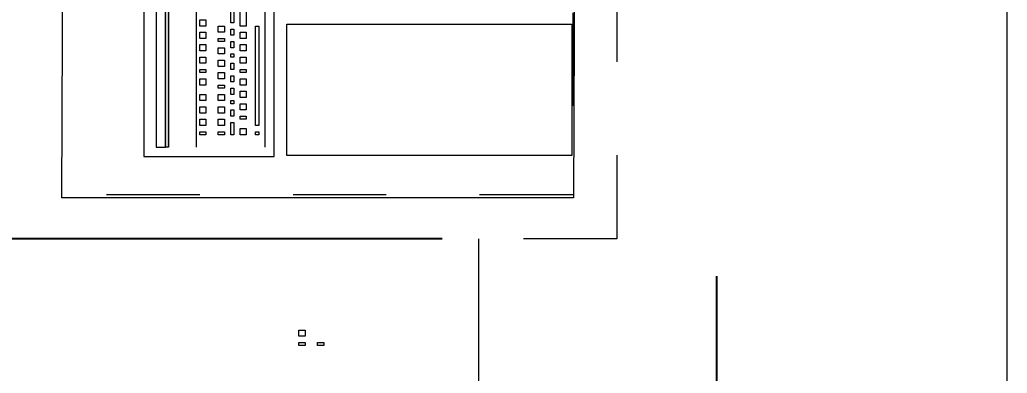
# Model space of a CAD drawing. Header units: millimetres. Extents: x -85420 to 1195317, y -69347 to 470418.
# Drawn here: x 442860 to 444542, y 63054 to 63655 of the extents above; entities that cross this region are included whole.
import ezdxf

# ---------------------------------------------------------------- set-up
doc = ezdxf.new("R2010")
doc.units = ezdxf.units.MM
doc.linetypes.add('Штрих', pattern=[6.35, 3.175, -3.175])
doc.layers.add('+АР_Размеры', color=252, linetype='Continuous', lineweight=0)
doc.layers.add('ОБОРУДОВАНИЕ', color=253, linetype='Continuous', lineweight=5)
doc.layers.add('АР_лестницы', color=7, linetype='Continuous', lineweight=15, true_color=0xff24ff)
doc.layers.add('ТХ_ОБЩЕЕ', color=7, linetype='Continuous', lineweight=0, true_color=0x7b7b7b)
doc.layers.add('ТХ_обор_акт.зал', color=50, linetype='Continuous')
doc.styles.add('ГОСТ 2.304', font='CS_Gost2304.shx', dxfattribs={"oblique": 10})
doc.dimstyles.new('СПДС', dxfattribs={"dimscale": 100, "dimtxt": 2.5, "dimasz": 2.5, "dimexe": 2, "dimexo": 0.625, "dimgap": 1, "dimtad": 1, "dimdec": 0, "dimrnd": 5, "dimtxsty": 'ГОСТ 2.304', "dimblk": 'OBLIQUE', "dimblk1": 'OBLIQUE', "dimblk2": 'OBLIQUE', "dimcen": 2.5, "dimdle": 2, "dimadec": 0, "dimazin": 2, "dimtfac": 0.75, "dimtdec": 4, "dimtmove": 1, "dimatfit": 3, "dimfxl": 1, "dimtfill": 1, "dimtolj": 1, "dimarcsym": 1})

# ---------------------------------------------------------------- blocks, each defined once
blk = doc.blocks.new('_Oblique')
at = {"color": 0, "linetype": 'ByBlock', "lineweight": -2}
blk.add_line((-0.5, -0.5), (0.5, 0.5), dxfattribs=at)
blk = doc.blocks.new('*D234')
at = {"layer": '+АР_Размеры', "color": 0, "lineweight": -2, "ltscale": 100, "transparency": 16777216}
for p, q in [((442146.4, 64513.9), (442146.4, 62358.6)), ((444046.4, 63218.6), (444046.4, 62358.6)), ((444246.4, 62558.6), (441946.4, 62558.6))]:
    blk.add_line(p, q, dxfattribs=at)
at = {"layer": 'Defpoints', "color": 0, "lineweight": -2, "ltscale": 100, "transparency": 16777216}
for p in [(442146.4, 64576.4), (444046.4, 63281.1), (442146.4, 62558.6)]:
    blk.add_point(p, dxfattribs=at)
at = {"layer": '+АР_Размеры', "color": 0, "lineweight": -2, "ltscale": 100, "transparency": 16777216, "xscale": 250, "yscale": 250, "zscale": 250, "rotation": 180}
blk.add_blockref('_Oblique', (442146.4, 62558.6), dxfattribs=at)
at = {"layer": '+АР_Размеры', "color": 0, "lineweight": -2, "ltscale": 100, "transparency": 16777216, "xscale": 250, "yscale": 250, "zscale": 250}
blk.add_blockref('_Oblique', (444046.4, 62558.6), dxfattribs=at)
at = {"layer": '+АР_Размеры', "color": 0, "ltscale": 100, "transparency": 16777216, "insert": (443096.4, 62790.8), "char_height": 250, "attachment_point": 5, "style": 'ГОСТ 2.304', "bg_fill": 3, "box_fill_scale": 1.1, "bg_fill_color": 256, "bg_fill_true_color": 13158600, "bg_fill_transparency": 0}
blk.add_mtext('\\A1;1900', dxfattribs=at)
blk = doc.blocks.new('*D233')
at = {"layer": '+АР_Размеры', "color": 0, "lineweight": -2, "ltscale": 100, "transparency": 16777216}
for p, q in [((442690.7, 66479.8), (442690.7, 63082.3)), ((443579.3, 66279.8), (442490.7, 66279.8)), ((443579.3, 63282.3), (442490.7, 63282.3))]:
    blk.add_line(p, q, dxfattribs=at)
at = {"layer": 'Defpoints', "color": 0, "lineweight": -2, "ltscale": 100, "transparency": 16777216}
for p in [(443641.8, 66279.8), (442690.7, 63282.3), (443641.8, 63282.3)]:
    blk.add_point(p, dxfattribs=at)
at = {"layer": '+АР_Размеры', "color": 0, "lineweight": -2, "ltscale": 100, "transparency": 16777216, "xscale": 250, "yscale": 250, "zscale": 250}
for p, rotation in [((442690.7, 66279.8), 90), ((442690.7, 63282.3), 270)]:
    blk.add_blockref('_Oblique', p, dxfattribs=dict(at, rotation=rotation))
at = {"layer": '+АР_Размеры', "color": 0, "ltscale": 100, "transparency": 16777216, "insert": (442460.6, 64781.1), "char_height": 250, "attachment_point": 5, "rotation": 90, "style": 'ГОСТ 2.304', "bg_fill": 3, "box_fill_scale": 1.1, "bg_fill_color": 256, "bg_fill_true_color": 13158600, "bg_fill_transparency": 0}
blk.add_mtext('\\A1;3000', dxfattribs=at)
blk = doc.blocks.new('table oborud')
at = {"lineweight": 9, "elevation": 0}
blk.add_lwpolyline([(743413.5, 689148.4), (743898.7, 689148.4), (743898.7, 688924.8), (743413.5, 688924.8)], close=True, dxfattribs=at)
at = {"layer": 'ТХ_ОБЩЕЕ', "ltscale": 100, "transparency": 33554687}
for points in [[(743392, 688923), (743392, 689309.3), (743169.7, 689309.3), (743169.7, 688923)], [(743206.8, 688938.9), (743206.8, 689293.4), (743190.9, 689293.4), (743190.9, 688938.9), (743206.8, 688938.9), (743206.8, 689293.4), (743212, 689293.4), (743212, 688938.9)], [(743323.2, 689150.5), (743317.9, 689150.5), (743317.9, 689171.7), (743323.2, 689171.7)], [(743344.3, 689145.2), (743333.8, 689145.2), (743333.8, 689171.7), (743344.3, 689171.7)], [(743275.5, 689145.2), (743265, 689145.2), (743265, 689155.8), (743275.5, 689155.8)], [(743307.3, 689134.7), (743296.7, 689134.7), (743296.7, 689145.2), (743307.3, 689145.2)], [(743365.5, 688975.9), (743360.2, 688975.9), (743360.2, 689145.2), (743365.5, 689145.2)], [(743275.5, 689124.1), (743265, 689124.1), (743265, 689134.7), (743275.5, 689134.7)], [(743323.2, 689129.4), (743317.9, 689129.4), (743317.9, 689139.9), (743323.2, 689139.9)], [(743344.3, 689124.1), (743333.8, 689124.1), (743333.8, 689134.7), (743344.3, 689134.7)], [(743275.5, 689102.9), (743265, 689102.9), (743265, 689113.5), (743275.5, 689113.5)], [(743307.3, 689118.8), (743296.7, 689118.8), (743296.7, 689124.1), (743307.3, 689124.1)], [(743323.2, 689108.2), (743317.9, 689108.2), (743317.9, 689118.8), (743323.2, 689118.8)], [(743344.3, 689102.9), (743333.8, 689102.9), (743333.8, 689113.5), (743344.3, 689113.5)], [(743307.3, 689097.6), (743296.7, 689097.6), (743296.7, 689108.2), (743307.3, 689108.2)], [(743323.2, 689092.3), (743317.9, 689092.3), (743317.9, 689097.6), (743323.2, 689097.6)], [(743275.5, 689081.7), (743265, 689081.7), (743265, 689092.3), (743275.5, 689092.3)], [(743307.3, 689076.5), (743296.7, 689076.5), (743296.7, 689087), (743307.3, 689087)], [(743323.2, 689071.2), (743317.9, 689071.2), (743317.9, 689081.7), (743323.2, 689081.7)], [(743344.3, 689081.7), (743333.8, 689081.7), (743333.8, 689092.3), (743344.3, 689092.3)], [(743275.5, 689065.9), (743265, 689065.9), (743265, 689071.2), (743275.5, 689071.2)], [(743307.3, 689055.3), (743296.7, 689055.3), (743296.7, 689065.9), (743307.3, 689065.9)], [(743323.2, 689050), (743317.9, 689050), (743317.9, 689060.6), (743323.2, 689060.6)], [(743344.3, 689065.9), (743333.8, 689065.9), (743333.8, 689071.2), (743344.3, 689071.2)], [(743275.5, 689044.7), (743265, 689044.7), (743265, 689055.3), (743275.5, 689055.3)], [(743307.3, 689039.4), (743296.7, 689039.4), (743296.7, 689044.7), (743307.3, 689044.7)], [(743344.3, 689044.7), (743333.8, 689044.7), (743333.8, 689055.3), (743344.3, 689055.3)], [(743275.5, 689018.2), (743265, 689018.2), (743265, 689028.8), (743275.5, 689028.8)], [(743307.3, 689018.2), (743296.7, 689018.2), (743296.7, 689028.8), (743307.3, 689028.8)], [(743323.2, 689028.8), (743317.9, 689028.8), (743317.9, 689039.4), (743323.2, 689039.4)], [(743344.3, 689023.5), (743333.8, 689023.5), (743333.8, 689034.1), (743344.3, 689034.1)], [(743323.2, 689012.9), (743317.9, 689012.9), (743317.9, 689018.2), (743323.2, 689018.2)], [(743344.3, 689002.4), (743333.8, 689002.4), (743333.8, 689012.9), (743344.3, 689012.9)], [(743275.5, 688997.1), (743265, 688997.1), (743265, 689007.7), (743275.5, 689007.7)], [(743307.3, 688997.1), (743296.7, 688997.1), (743296.7, 689007.7), (743307.3, 689007.7)], [(743323.2, 688991.8), (743317.9, 688991.8), (743317.9, 689002.4), (743323.2, 689002.4)], [(743275.5, 688975.9), (743265, 688975.9), (743265, 688986.5), (743275.5, 688986.5)], [(743307.3, 688975.9), (743296.7, 688975.9), (743296.7, 688986.5), (743307.3, 688986.5)], [(743323.2, 688960), (743317.9, 688960), (743317.9, 688981.2), (743323.2, 688981.2)], [(743344.3, 688986.5), (743333.8, 688986.5), (743333.8, 688991.8), (743344.3, 688991.8)], [(743275.5, 688960), (743265, 688960), (743265, 688965.3), (743275.5, 688965.3)], [(743307.3, 688960), (743296.7, 688960), (743296.7, 688965.3), (743307.3, 688965.3)], [(743344.3, 688960), (743333.8, 688960), (743333.8, 688970.6), (743344.3, 688970.6)], [(743365.5, 688960), (743360.2, 688960), (743360.2, 688965.3), (743365.5, 688965.3)], [(743444.6, 688617.1), (743434, 688617.1), (743434, 688627.6), (743444.6, 688627.6)], [(743444.6, 688601.2), (743434, 688601.2), (743434, 688606.5), (743444.6, 688606.5)], [(743476.3, 688601.2), (743465.7, 688601.2), (743465.7, 688606.5), (743476.3, 688606.5)]]:
    blk.add_lwpolyline(points, close=True, dxfattribs=at)
for points in [[(743259.7, 688938.9), (743259.7, 689293.4)], [(743376.1, 689293.4), (743376.1, 688938.9)]]:
    blk.add_lwpolyline(points, dxfattribs=at)
blk.add_solid([(743206.8, 689293.4), (743206.8, 688938.9), (743212, 689293.4), (743212, 688938.9)], dxfattribs=at)

msp = doc.modelspace()

# ---------------------------------------------------------------- linework, layer by layer
at = {"layer": 'ОБОРУДОВАНИЕ', "ltscale": 100}
msp.add_line((444541.8, 60182.4, 0), (444541.8, 69382.4, 0), dxfattribs=at)

# ---------------------------------------------------------------- dimensions: what is measured, and where the dimension line sits
at = {"layer": '+АР_Размеры', "ltscale": 100}
dim = msp.add_linear_dim(base=(442690.7415, 63282.267, 950), p1=(443641.8319, 66279.8344, 950), p2=(443641.8319, 63282.267, 950), angle=270, dimstyle='СПДС', override={"dimscale": 100}, dxfattribs=at)
dim.commit()
dim.dimension.update_dxf_attribs({"geometry": '*D233', "text_midpoint": (442460.5639, 64781.0507, 950)})

# ---------------------------------------------------------------- next in the draw order: dimensions: what is measured, and where the dimension line sits
dim = msp.add_linear_dim(base=(442146.4, 62558.6, 950), p1=(444046.4, 63281.1, 950), p2=(442146.4, 64576.4, 950), dimstyle='СПДС', override={"dimscale": 100}, dxfattribs=at)
dim.commit()
dim.dimension.update_dxf_attribs({"geometry": '*D234', "text_midpoint": (443096.4, 62790.8, 950)})

# ---------------------------------------------------------------- next in the draw order: linework, layer by layer
at = {"layer": 'АР_лестницы', "linetype": 'Штрих', "lineweight": 9, "ltscale": 50, "elevation": 950}
for points in [[(442926.8, 66282.3), (443876.8, 66282.3), (443876.8, 63282.3), (442926.8, 63282.3)], [(442926.8, 66207.3), (443801.8, 66207.3), (443801.8, 63357.3), (442926.8, 63357.3)]]:
    msp.add_lwpolyline(points, dxfattribs=at)
at = {"layer": 'ОБОРУДОВАНИЕ', "ltscale": 100}
msp.add_line((443641.8, 60182.4, 0), (443641.8, 63282.3, 0), dxfattribs=at)
at = {"layer": 'ТХ_обор_акт.зал', "lineweight": 9, "ltscale": 100, "transparency": 33554687, "elevation": 0}
msp.add_lwpolyline([(443803, 63352.4), (442931.8, 63352.4), (442939.3, 65148.9), (443810.5, 65148.9)], close=True, dxfattribs=at)

# ---------------------------------------------------------------- next in the draw order: block references
at = {"lineweight": 9}
msp.add_blockref('table oborud', (-300098.5, -625500.6, 0), dxfattribs=at)

doc.saveas('drawing.dxf')
